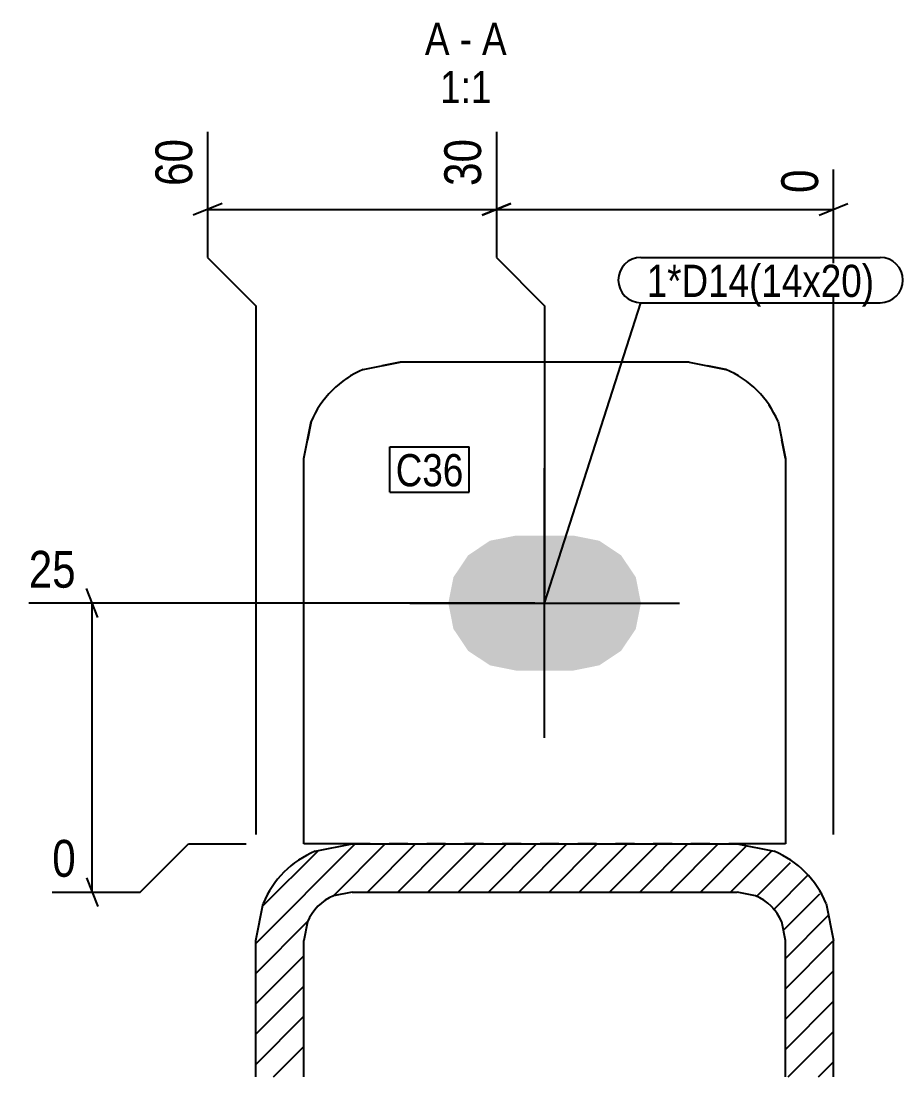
# Model space of a CAD drawing. Header units: millimetres. Extents: x 0 to 27473, y -14 to 497.
# Drawn here: x 11282.4 to 11373.9, y 2.4 to 112 of the extents above; entities that cross this region are included whole.
import ezdxf

# ---------------------------------------------------------------- set-up
doc = ezdxf.new("R2010")
doc.units = ezdxf.units.MM
doc.linetypes.add('DXK_LINE_DOT2', pattern=[3.9198, 1.9599, -1.9599])
for name, color, linetype in [('MÅLSÆTNING', 7, 'Continuous'), ('STÅL', 7, 'Continuous'), ('TEKST', 7, 'Continuous')]:
    doc.layers.add(name, color=color, linetype=linetype)
doc.styles.add('Arial Narrow', font='ARIALN.TTF', dxfattribs={"height": 0.2})

msp = doc.modelspace()

# ---------------------------------------------------------------- hatches: boundary and pattern name
at = {"layer": 'STÅL', "linetype": 'Continuous'}
msp.add_hatch(color=96, dxfattribs=at).paths.add_polyline_path([(11339.72, 58.57), (11333.72, 58.57), (11331.04, 58.04), (11328.77, 56.52), (11327.25, 54.25), (11326.72, 51.57), (11327.25, 48.89), (11328.77, 46.62), (11331.04, 45.11), (11333.72, 44.57), (11339.72, 44.57), (11342.4, 45.11), (11344.67, 46.62), (11346.19, 48.89), (11346.72, 51.57), (11346.19, 54.25), (11344.67, 56.52), (11342.4, 58.04)])
h = msp.add_hatch(dxfattribs=at)
h.set_pattern_fill('', scale=0.7, style=0, pattern_type=0)
h.set_pattern_definition([(45, (11311.7194, 2.4), (-1.571545, 1.571545), [])])
h.paths.add_polyline_path([(11306.72, 2.4), (11311.72, 2.4), (11311.72, 16.57), (11312.1, 18.49), (11313.18, 20.11), (11314.81, 21.19), (11316.72, 21.57), (11356.72, 21.57), (11358.63, 21.19), (11360.25, 20.11), (11361.34, 18.49), (11361.72, 16.57), (11361.72, 2.4), (11366.72, 2.4), (11366.72, 16.57), (11365.96, 20.4), (11363.79, 23.65), (11360.55, 25.81), (11356.72, 26.57), (11316.72, 26.57), (11312.89, 25.81), (11309.65, 23.65), (11307.48, 20.4), (11306.72, 16.57)])

# ---------------------------------------------------------------- linework, layer by layer
at = {"layer": 'MÅLSÆTNING', "color": 7, "linetype": 'Continuous'}
for p, q in [((11301.72, 100.46), (11301.72, 87.43)), ((11331.72, 100.46), (11331.72, 87.43)), ((11331.72, 100.46), (11331.72, 87.43)), ((11366.72, 27.57), (11366.72, 96.57)), ((11303.22, 93.03), (11300.22, 91.83)), ((11301.72, 92.43), (11331.72, 92.43)), ((11333.22, 93.03), (11330.22, 91.83)), ((11330.22, 91.83), (11333.22, 93.03)), ((11331.72, 92.43), (11366.72, 92.43)), ((11365.22, 91.83), (11368.22, 93.03)), ((11301.72, 87.43), (11306.72, 82.43)), ((11331.72, 87.43), (11336.72, 82.43)), ((11331.72, 87.43), (11336.72, 82.43)), ((11306.72, 82.43), (11306.72, 27.57)), ((11336.72, 82.43), (11336.72, 52.57)), ((11336.72, 82.43), (11336.72, 52.57)), ((11290.33, 50.07), (11289.13, 53.07)), ((11335.72, 51.57), (11283.15, 51.57)), ((11289.73, 21.57), (11289.73, 51.57)), ((11294.73, 21.57), (11299.73, 26.57)), ((11299.73, 26.57), (11305.72, 26.57)), ((11289.13, 23.07), (11290.33, 20.07)), ((11285.59, 21.57), (11294.73, 21.57))]:
    msp.add_line(p, q, dxfattribs=at)
at = {"layer": 'STÅL', "color": 2, "linetype": 'Continuous'}
for p, q in [((11317.89, 75.81), (11321.72, 76.57)), ((11351.72, 76.57), (11321.72, 76.57)), ((11351.72, 76.57), (11355.55, 75.81)), ((11311.72, 66.57), (11312.48, 70.4)), ((11360.96, 70.4), (11361.72, 66.57)), ((11311.72, 26.57), (11311.72, 66.57)), ((11361.72, 66.57), (11361.72, 26.57)), ((11316.71, 26.57), (11311.72, 26.57)), ((11312.89, 25.81), (11316.72, 26.57)), ((11316.72, 26.57), (11356.72, 26.57)), ((11356.72, 26.57), (11360.55, 25.81)), ((11361.72, 26.57), (11356.73, 26.57)), ((11316.72, 21.57), (11314.81, 21.19)), ((11316.72, 21.57), (11356.72, 21.57)), ((11358.63, 21.19), (11356.72, 21.57)), ((11306.72, 16.57), (11307.48, 20.4)), ((11365.96, 20.4), (11366.72, 16.57)), ((11312.1, 18.49), (11311.72, 16.57)), ((11361.72, 16.57), (11361.34, 18.49)), ((11306.72, 2.4), (11306.72, 16.57)), ((11311.72, 2.4), (11311.72, 16.57)), ((11361.72, 2.4), (11361.72, 16.57)), ((11366.72, 2.4), (11366.72, 16.57))]:
    msp.add_line(p, q, dxfattribs=at)
at = {"layer": 'STÅL', "color": 7, "linetype": 'DXK_LINE_DOT2'}
for p, q in [((11321.72, 76.57), (11317.89, 75.81)), ((11355.55, 75.81), (11351.72, 76.57)), ((11312.48, 70.4), (11311.72, 66.57)), ((11361.72, 66.57), (11360.96, 70.4)), ((11361.72, 26.57), (11316.71, 26.57))]:
    msp.add_line(p, q, dxfattribs=at)
at = {"layer": 'STÅL', "color": 96, "linetype": 'Continuous'}
for p, q in [((11336.72, 37.57), (11336.72, 65.57)), ((11322.72, 51.57), (11350.72, 51.57))]:
    msp.add_line(p, q, dxfattribs=at)
at = {"layer": 'STÅL', "color": 2, "linetype": 'Continuous'}
for centre, radius, start, end in [((11321.72, 66.57), 10, 112.4999, 157.5), ((11351.72, 66.57), 10, 22.5, 67.4999), ((11316.72, 16.57), 10, 112.5, 157.5), ((11356.72, 16.57), 10, 22.5, 67.5), ((11316.72, 16.57), 5, 112.5, 157.5), ((11356.72, 16.57), 5, 22.5, 67.5)]:
    msp.add_arc(centre, radius, start, end, dxfattribs=at)
at = {"layer": 'STÅL', "color": 7, "linetype": 'DXK_LINE_DOT2'}
for centre, start, end in [((11321.72, 66.57), 112.4999, 157.5), ((11351.72, 66.57), 22.5, 67.4999)]:
    msp.add_arc(centre, 10, start, end, dxfattribs=at)
at = {"layer": 'TEKST', "color": 7, "linetype": 'Continuous'}
for p, q in [((11346.72, 87.44), (11371.58, 87.44)), ((11336.72, 51.57), (11346.72, 82.74)), ((11346.72, 82.74), (11371.58, 82.74)), ((11320.66, 67.79), (11328.89, 67.79)), ((11320.66, 63.09), (11320.66, 67.79)), ((11328.89, 63.09), (11328.89, 67.79)), ((11320.66, 63.09), (11328.89, 63.09))]:
    msp.add_line(p, q, dxfattribs=at)
for centre, start, end in [((11346.72, 85.09), 90, 270), ((11371.58, 85.09), 270, 90)]:
    msp.add_arc(centre, 2.35, start, end, dxfattribs=at)

# ---------------------------------------------------------------- wipeouts: each hides what was drawn before it
at = {"color": 0, "linetype": 'Continuous'}
for points, layer in [([(11300.92, 100.54), (11295.32, 100.54), (11295.32, 94.06), (11300.92, 94.06)], 'MÅLSÆTNING'), ([(11330.92, 100.54), (11325.32, 100.54), (11325.32, 94.06), (11330.92, 94.06)], 'MÅLSÆTNING'), ([(11326.85, 108.46), (11326.85, 111.96), (11324.29, 111.96), (11324.29, 108.46)], 'TEKST'), ([(11329.17, 108.46), (11329.17, 111.96), (11327.9, 111.96), (11327.9, 108.46)], 'TEKST'), ([(11332.78, 108.46), (11332.78, 111.96), (11330.22, 111.96), (11330.22, 108.46)], 'TEKST'), ([(11331.2, 103.46), (11331.2, 106.96), (11325.87, 106.96), (11325.87, 103.46)], 'TEKST')]:
    msp.add_wipeout(points, dxfattribs=at).dxf.layer = layer
at = {"color": 0}
msp.add_wipeout([(11328.29, 63.69), (11328.29, 67.19), (11321.26, 67.19), (11321.26, 63.69)], dxfattribs=at).dxf.layer = 'TEKST'

# ---------------------------------------------------------------- next in the draw order: texts
at = {"layer": 'MÅLSÆTNING', "color": 3, "linetype": 'Continuous', "style": 'Arial Narrow'}
for s, p in [('60', (11300.12, 94.86)), ('30', (11330.12, 94.86))]:
    msp.add_text(s, height=3.818, rotation=90.0002, dxfattribs=at).set_placement(p)
at = {"layer": 'TEKST', "color": 3, "linetype": 'Continuous', "style": 'Arial Narrow'}
for s, p in [('A', (11324.29, 108.46)), ('A', (11330.22, 108.46)), ('-', (11327.9, 108.46)), ('1:1', (11325.87, 103.46))]:
    msp.add_text(s, height=3.34, dxfattribs=at).set_placement(p)

# ---------------------------------------------------------------- next in the draw order: wipeouts: each hides what was drawn before it
at = {"color": 0, "linetype": 'Continuous'}
for points in [[(11365.92, 97.37), (11360.32, 97.37), (11360.32, 93.33), (11365.92, 93.33)], [(11288.83, 52.37), (11288.83, 57.97), (11282.35, 57.97), (11282.35, 52.37)], [(11288.83, 22.37), (11288.83, 27.97), (11284.79, 27.97), (11284.79, 22.37)]]:
    msp.add_wipeout(points, dxfattribs=at).dxf.layer = 'MÅLSÆTNING'
at = {"color": 0}
for points in [[(11370.98, 83.34), (11370.98, 86.84), (11347.32, 86.84), (11347.32, 83.34)], [(11328.29, 63.69), (11328.29, 67.19), (11321.26, 67.19), (11321.26, 63.69)]]:
    msp.add_wipeout(points, dxfattribs=at).dxf.layer = 'TEKST'

# ---------------------------------------------------------------- next in the draw order: texts
at = {"layer": 'MÅLSÆTNING', "color": 3, "linetype": 'Continuous', "style": 'Arial Narrow'}
msp.add_text('0', height=3.82, rotation=90.0002, dxfattribs=at).set_placement((11365.12, 94.13))
for s, height, p in [('25', 3.818, (11283.15, 53.17)), ('0', 3.82, (11285.59, 23.17))]:
    msp.add_text(s, height=height, dxfattribs=at).set_placement(p)
at = {"layer": 'TEKST', "color": 3, "style": 'Arial Narrow'}
msp.add_text('C36', height=3.34, dxfattribs=at).set_placement((11321.26, 63.69))

# ---------------------------------------------------------------- next in the draw order: wipeouts: each hides what was drawn before it
at = {"color": 0}
msp.add_wipeout([(11370.98, 83.34), (11370.98, 86.84), (11347.32, 86.84), (11347.32, 83.34)], dxfattribs=at).dxf.layer = 'TEKST'

# ---------------------------------------------------------------- next in the draw order: texts
at = {"layer": 'TEKST', "color": 3, "style": 'Arial Narrow'}
msp.add_text('1*D14(14x20)', height=3.3405, dxfattribs=at).set_placement((11347.32, 83.34))

doc.saveas('drawing.dxf')
